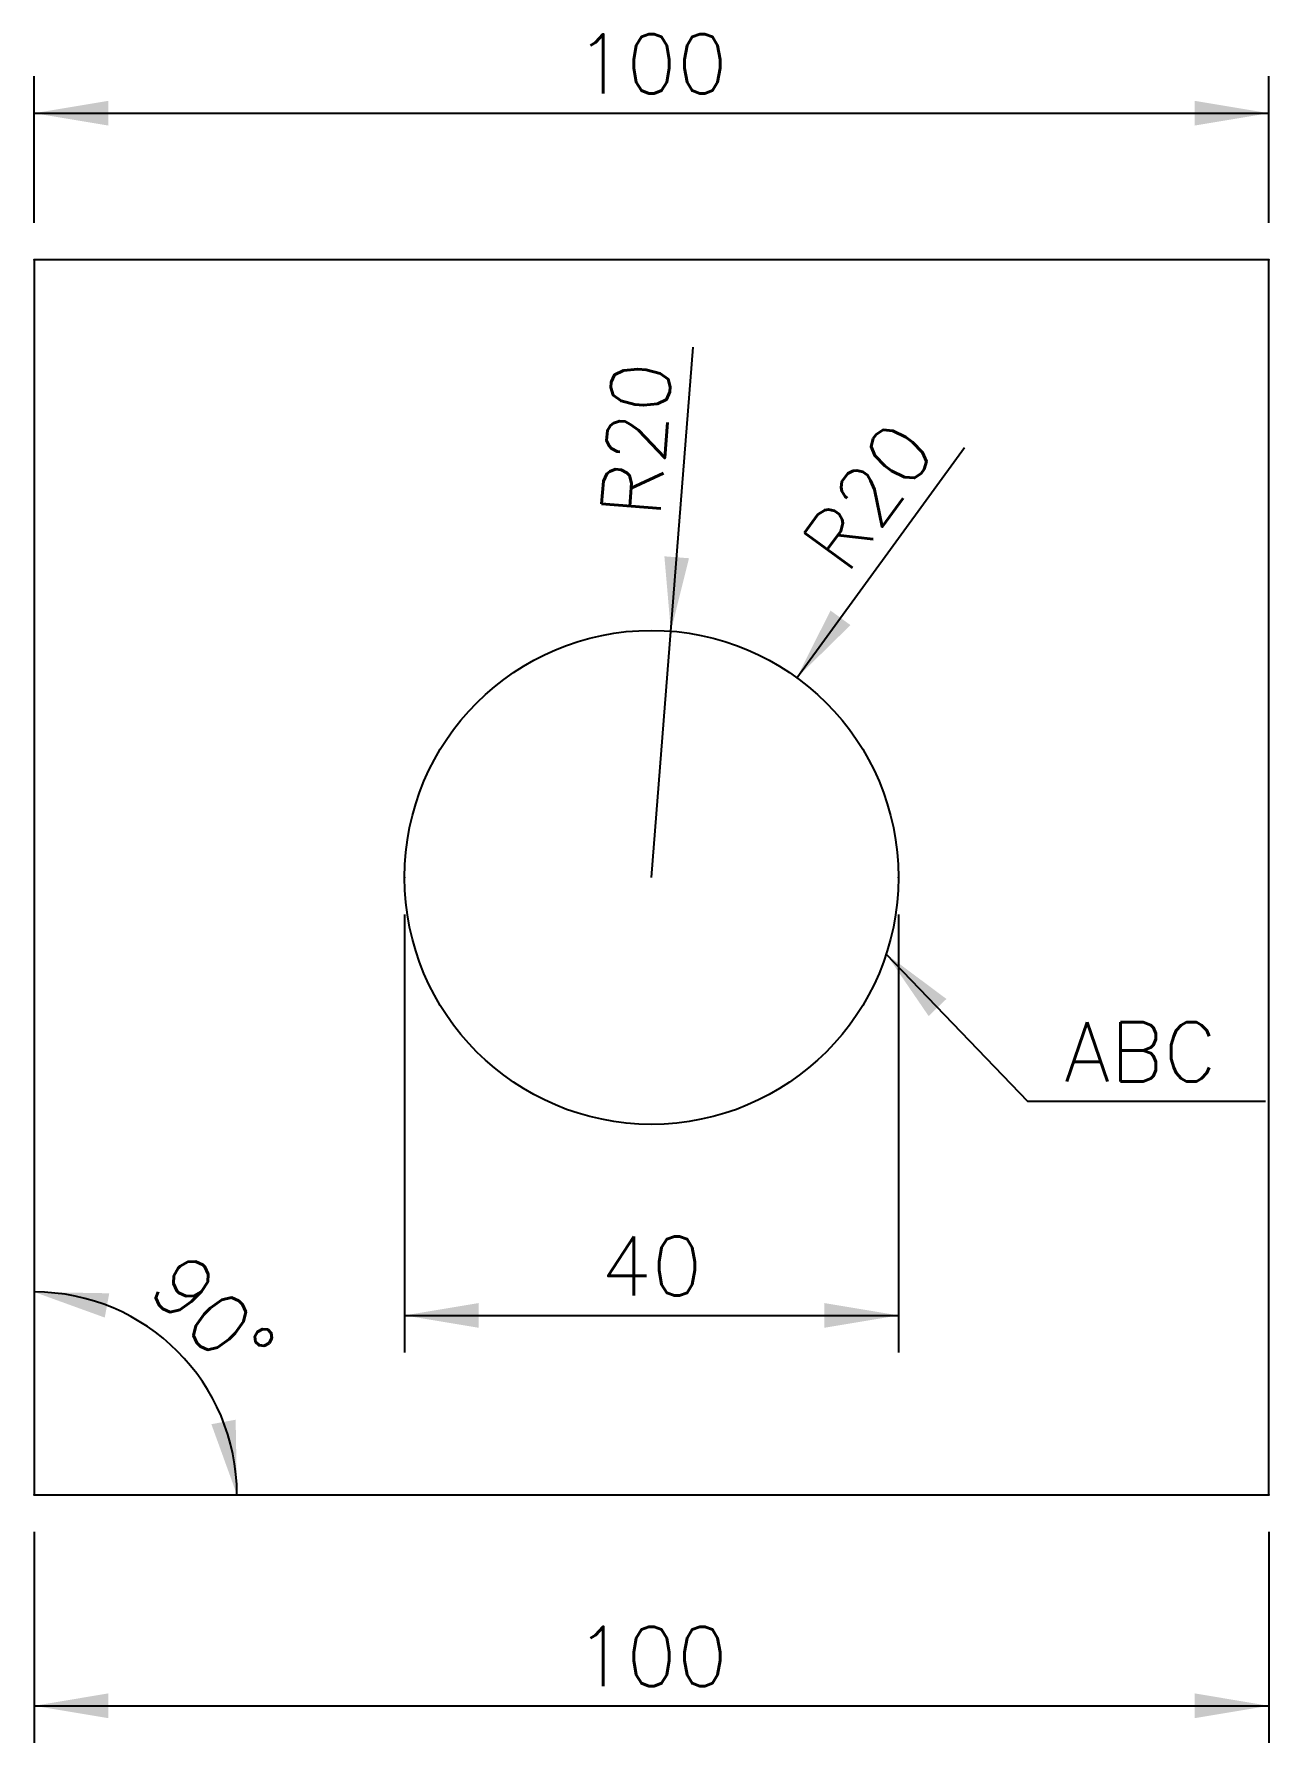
# Model space of a CAD drawing. Extents: x 0 to 100, y -20 to 118.
import ezdxf
from ezdxf.enums import TextEntityAlignment as Align

# ---------------------------------------------------------------- set-up
doc = ezdxf.new("R2010")
doc.units = 0
doc.layers.get('0').update_dxf_attribs({"color": 250, "linetype": 'CONTINUOUS'})
doc.styles.get("Standard").update_dxf_attribs({"font": 'SIMPLEX'})

msp = doc.modelspace()

# ---------------------------------------------------------------- linework, layer by layer
at = {"color": 0}
for p, q in [((0, 103), (0, 114.879434)), ((100, 103), (100, 114.879434)), ((0, 111.879434), (100, 111.879434)), ((50, 50), (53.379135, 92.943256)), ((61.773385, 66.16748), (75.357518, 84.821518)), ((30, 47), (30, 11.528556)), ((70, 47), (70, 11.528556)), ((30, 14.528556), (70, 14.528556)), ((0, -3), (0, -20.082504)), ((100, -3), (100, -20.082504)), ((0, -17.082504), (100, -17.082504))]:
    msp.add_line(p, q, dxfattribs=at)
msp.add_lwpolyline([(0, 0), (100, 0), (100, 100), (0, 100)], close=True)
msp.add_lwpolyline([(69.012492, 43.793138), (80.446963, 31.872678), (99.742968, 31.872678)], dxfattribs=at)
msp.add_circle((50, 50), 20)
msp.add_arc((0, 0), 16.425688, 0, 90, dxfattribs=at)
for p in [(0, 100), (100, 100), (30, 50), (70, 50), (0, 0), (100, 0)]:
    msp.add_point(p, dxfattribs=at)
for points in [[(0, 111.879434), (6, 110.879434), (6, 112.879434)], [(100, 111.879434), (94, 112.879434), (94, 110.879434)], [(51.568918, 69.938367), (53.036512, 75.841432), (51.042675, 75.998324)], [(61.773385, 66.16748), (66.113775, 70.429054), (64.497027, 71.606393)], [(69.012492, 43.793138), (72.444285, 38.770907), (73.887614, 40.155393)], [(0, 16.425688), (5.718578, 14.352559), (6.081832, 16.319294)], [(30, 14.528556), (36, 13.528556), (36, 15.528556)], [(70, 14.528556), (64, 15.528556), (64, 13.528556)], [(16.425688, 0), (16.319294, 6.081832), (14.352559, 5.718578)], [(0, -17.082504), (6, -18.082504), (6, -16.082504)], [(100, -17.082504), (94, -16.082504), (94, -18.082504)]]:
    msp.add_solid(points, dxfattribs=at)

# ---------------------------------------------------------------- texts
for s, p in [('100', (50, 113.4794)), ('40', (50, 16.1286)), ('100', (50, -15.4825))]:
    msp.add_text(s, height=4.8, dxfattribs=at).set_placement(p, align=Align.CENTER)
for s, rotation, p in [('R20', 85.500759, (51.173129, 85.304769)), ('R20', 53.937367, (69.479563, 79.467772)), ('90°', -45, (12.746086, 12.746086))]:
    msp.add_text(s, height=4.8, rotation=rotation, dxfattribs=at).set_placement(p, align=Align.CENTER)
msp.add_text('ABC', height=4.8, dxfattribs=at).set_placement((83.446963, 35.872678), align=Align.MIDDLE_LEFT)

doc.saveas('drawing.dxf')
